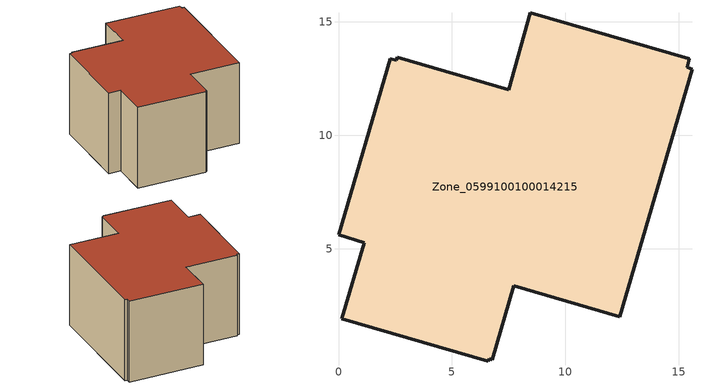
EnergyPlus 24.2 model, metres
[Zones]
Zone_0599100100014215
 floor ground (C_G): 8.45,15.4 15.45,13.36 15.36,12.99 15.57,12.91 12.38,2 7.72,3.37 6.77,0.11 6.64,0.14 6.61,0.04 0.15,1.92 1.14,5.27 0,5.6 2.28,13.37 2.55,13.29 2.59,13.43 7.49,11.99 z0
 wall outside (C_F): 8.45,15.4 7.49,11.99 2.59,13.43 2.55,13.29 2.28,13.37 0,5.6 1.14,5.27 0.15,1.92 6.61,0.04 6.64,0.14 6.77,0.11 7.72,3.37 12.38,2 15.57,12.91 15.36,12.99 15.45,13.36 8.45,15.4 z0:8.19
 roof outside (C_R): 15.45,13.36 8.45,15.4 7.49,11.99 2.59,13.43 2.55,13.29 2.28,13.37 0,5.6 1.14,5.27 0.15,1.92 6.61,0.04 6.64,0.14 6.77,0.11 7.72,3.37 12.38,2 15.57,12.91 15.36,12.99 z8.19
[BUILDING]
Pand.0599100100014215: North Axis=0; Terrain=City; Loads Convergence Tolerance Value=0.04; Temperature Convergence Tolerance Value=0.4; Solar Distribution=FullExterior; Maximum Number of Warmup Days=25; Minimum Number of Warmup Days=1
[Site:Location]
Rotterdam.The.Hague.AP_ZH_NLD Design_Conditions: Latitude=51.96; Longitude=4.45; Time Zone=1; Elevation=-4.5
[SITE:GROUNDTEMPERATURE:BUILDINGSURFACE]
18, 18, 18, 18, 18, 18, 18, 18, 18, 18, 18, 18
[MATERIAL] Thermal Absorptance=0.9; Solar Absorptance=0.7; Visible Absorptance=0.7
Name | Roughness | Thickness | Conductivity | Density | Specific Heat
G.D.2015-2018 | MediumSmooth | 0.15 | 0.0428571 | 540 | 1210
F.D.2015-2018 | Rough | 0.3 | 0.0666667 | 1920 | 840
R.D.2015-2018 | MediumRough | 0.2 | 0.0333333 | 1500 | 1000
[CONSTRUCTION]
C_G: G.D.2015-2018
C_F: F.D.2015-2018
C_R: R.D.2015-2018
[ZONE]
Zone_0599100100014215: Type=1; Multiplier=1; Ceiling Height=Autocalculate; Volume=Autocalculate; Floor Area=autocalculate; Part of Total Floor Area=Yes
[ZONEINFILTRATION:DESIGNFLOWRATE]
Infil_Zone_0599100100014215: Zone or ZoneList or Space or SpaceList=Zone_0599100100014215; Schedule=AlwaysOn; Design Flow Rate Calculation Method=Flow/Area; Flow Rate per Floor Area=0.0021; Constant Term Coefficient=1; Temperature Term Coefficient=0; Velocity Term Coefficient=0; Velocity Squared Term Coefficient=0
[HVACTEMPLATE:ZONE:IDEALLOADSAIRSYSTEM]
Zone_0599100100014215: Maximum Heating Supply Air Temperature=50; Minimum Cooling Supply Air Temperature=13; Maximum Heating Supply Air Humidity Ratio=0.0156; Minimum Cooling Supply Air Humidity Ratio=0.0077; Heating Limit=NoLimit; Cooling Limit=NoLimit; Dehumidification Control Type=ConstantSensibleHeatRatio; Cooling Sensible Heat Ratio=0.7; Dehumidification Setpoint=60; Humidification Control Type=None; Humidification Setpoint=30; Outdoor Air Method=None; Outdoor Air Flow Rate per Person=0.00944; Outdoor Air Flow Rate per Zone Floor Area=0; Outdoor Air Flow Rate per Zone=0; Demand Controlled Ventilation Type=None; Outdoor Air Economizer Type=NoEconomizer; Heat Recovery Type=None; Sensible Heat Recovery Effectiveness=0.7; Latent Heat Recovery Effectiveness=0.65
[ZONECONTROL:THERMOSTAT]
ThermostatControl_Zone_0599100100014215: Zone or ZoneList=Zone_0599100100014215; Control Type Schedule=DualSetpointControlType; Control 1=Thermostat_Zone_0599100100014215; Temperature Difference Between Cutout And Setpoint=0
[THERMOSTATSETPOINT:DUALSETPOINT]
Thermostat_Zone_0599100100014215: Heating Setpoint Temperature Schedule=HeatingSetpoint_Zone_0599100100014215; Cooling Setpoint Temperature Schedule=CoolingSetpoint_Zone_0599100100014215
[SCHEDULE:COMPACT]
HeatingSetpoint_Zone_0599100100014215: Through: 12/31, For: AllDays, Until: 24:00, 21
CoolingSetpoint_Zone_0599100100014215: Through: 12/31, For: AllDays, Until: 24:00, 24
DualSetpointControlType: Through: 12/31, For: AllDays, Until: 24:00, 4
AlwaysOn: Through: 12/31, For: AllDays, Until: 24:00, 1
